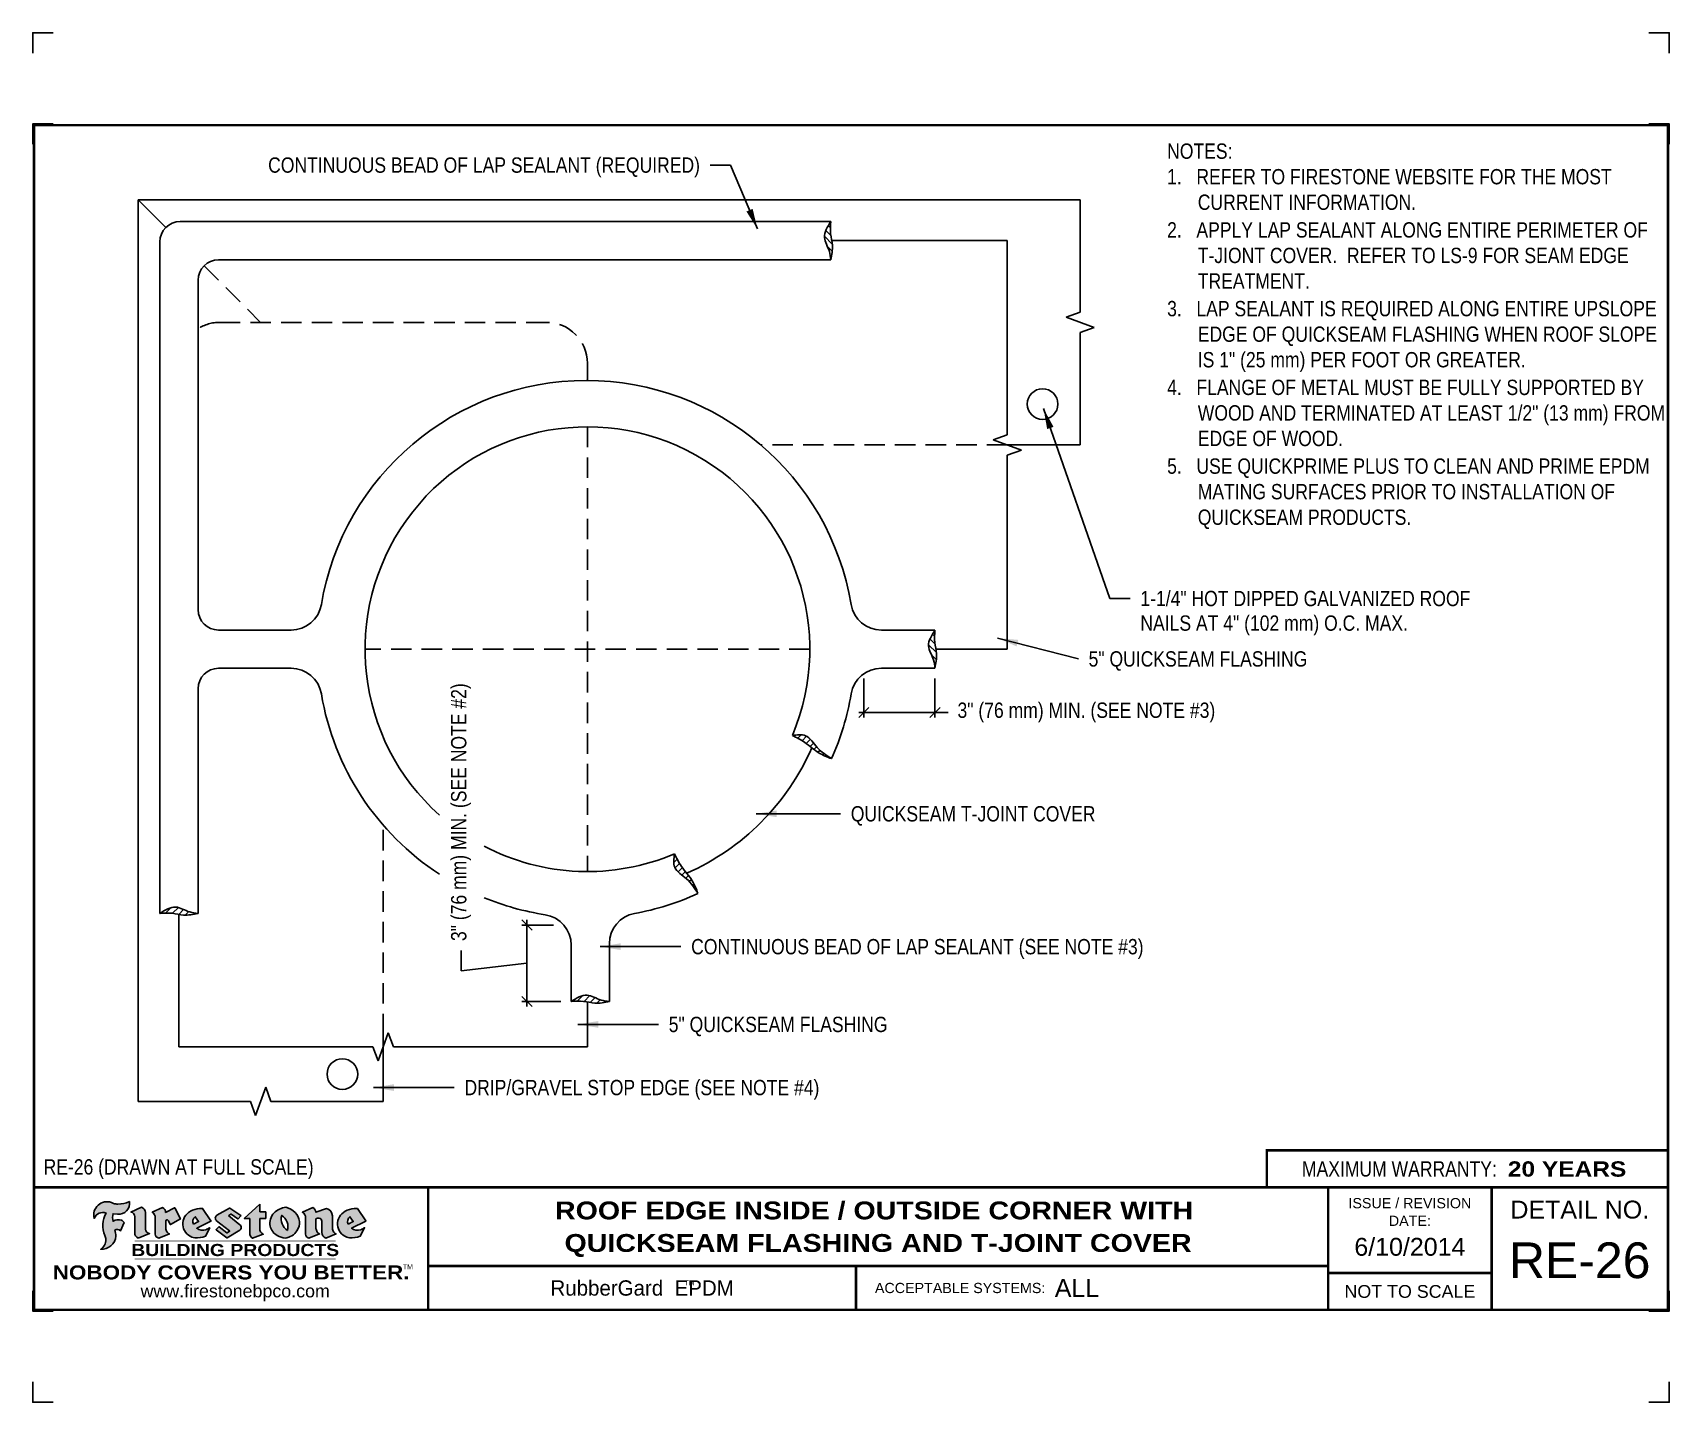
# Model space of a CAD drawing. Header units: inches. Extents: x 138.3 to 158.3, y -65.2 to -48.4.
import ezdxf
from ezdxf.enums import TextEntityAlignment as Align

# ---------------------------------------------------------------- set-up
doc = ezdxf.new("R2010")
doc.units = ezdxf.units.IN
doc.header["$MEASUREMENT"] = 0
doc.linetypes.add('HIDDEN', pattern=[0.375, 0.25, -0.125])
doc.layers.get('0').update_dxf_attribs({"linetype": 'CONTINUOUS'})
doc.layers.get('DEFPOINTS').update_dxf_attribs({"linetype": 'CONTINUOUS'})
for name, color, linetype in [('FSBP-ACCESSORY-FIRESTONE', 7, 'CONTINUOUS'), ('FSBP-ANNO-NOTE', 7, 'CONTINUOUS'), ('FSBP-MEMBRANE', 7, 'CONTINUOUS'), ('FSBP-SEALANTS', 1, 'CONTINUOUS'), ('FSBP-TTLB', 7, 'CONTINUOUS'), ('FSBP-TTLB-BORDER', 7, 'CONTINUOUS'), ('FSBP-TTLB-TEXT', 7, 'CONTINUOUS')]:
    doc.layers.add(name, color=color, linetype=linetype)
doc.styles.add('FSBP_ARIAL', font='arial.ttf')
doc.styles.add('FSBP_ARIAL_BOLD', font='')
doc.styles.add('FSBP_ARIAL_NAR', font='ARIALN.TTF')
doc.styles.add('FSBP_BANKGOTHIC', font='bgothm.ttf')
doc.styles.get('FSBP_ARIAL_BOLD').set_extended_font_data('Arial Black')
doc.dimstyles.new('FSBP-DIM', dxfattribs={"dimtxt": 0.1875, "dimasz": 0.125, "dimexe": 0.0625, "dimexo": 0.125, "dimgap": 0.125, "dimtad": 0, "dimdec": 0, "dimzin": 1, "dimdsep": 46, "dimlunit": 4, "dimtxsty": 'FSBP_ARIAL_NAR', "dimblk": 'OBLIQUE', "dimcen": 0.09375, "dimdle": 0.0625, "dimclrd": 256, "dimclre": 256, "dimclrt": 256, "dimadec": 0, "dimazin": 0, "dimtfac": 1, "dimtdec": 0, "dimtmove": 1, "dimatfit": 3, "dimfxl": 1, "dimtolj": 1, "dimtzin": 0, "dimlwd": -1, "dimlwe": -1, "dimarcsym": 0})
doc.dimstyles.new('FSBP-LEADER', dxfattribs={"dimtxt": 0.1875, "dimasz": 0.25, "dimexe": 0.0625, "dimexo": 0.125, "dimgap": 0.125, "dimtad": 0, "dimtih": 1, "dimtoh": 1, "dimdec": 4, "dimzin": 0, "dimdsep": 46, "dimlunit": 4, "dimtxsty": 'FSBP_ARIAL_NAR', "dimcen": 0.09375, "dimclrd": 256, "dimclre": 256, "dimclrt": 256, "dimadec": 0, "dimazin": 0, "dimtfac": 1, "dimtdec": 4, "dimtofl": 0, "dimtmove": 0, "dimatfit": 3, "dimfxl": 1, "dimtolj": 1, "dimtzin": 0, "dimlwd": -1, "dimlwe": -1, "dimarcsym": 0})

# ---------------------------------------------------------------- blocks, each defined once
blk = doc.blocks.new('_OBLIQUE')
at = {"color": 0, "linetype": 'ByBlock'}
blk.add_line((-0.5, -0.5), (0.5, 0.5), dxfattribs=at)
blk = doc.blocks.new('*D6')
at = {"layer": 'DEFPOINTS', "color": 0, "transparency": 16777216}
for p in [(148.482872891351, -56.18704324589859), (149.3532957084618, -56.18704324589859), (149.3532957084618, -56.72810258087742)]:
    blk.add_point(p, dxfattribs=at)
at = {"layer": 'FSBP-ANNO-NOTE', "transparency": 16777216}
for p, q in [((148.482872891351, -56.31204324589859), (148.482872891351, -56.79060258087742)), ((149.3532957084618, -56.31204324589859), (149.3532957084618, -56.79060258087742)), ((148.420372891351, -56.72810258087742), (149.4157957084618, -56.72810258087742)), ((149.5150134081862, -56.72810258087742), (149.3532957084618, -56.72810258087742))]:
    blk.add_line(p, q, dxfattribs=at)
at = {"layer": 'FSBP-ANNO-NOTE', "transparency": 16777216, "xscale": 0.125, "yscale": 0.125, "zscale": 0.125, "rotation": 180}
blk.add_blockref('_OBLIQUE', (148.482872891351, -56.72810258087742), dxfattribs=at)
at = {"layer": 'FSBP-ANNO-NOTE', "transparency": 16777216, "xscale": 0.125, "yscale": 0.125, "zscale": 0.125}
blk.add_blockref('_OBLIQUE', (149.3532957084618, -56.72810258087742), dxfattribs=at)
at = {"layer": 'FSBP-ANNO-NOTE', "transparency": 16777216, "insert": (151.2069685582545, -56.72810258087742), "char_height": 0.1875, "attachment_point": 5, "style": 'FSBP_ARIAL_NAR'}
blk.add_mtext('\\A1;3" (76 mm) MIN. (SEE NOTE #3)', dxfattribs=at)
blk = doc.blocks.new('*D7')
at = {"layer": 'DEFPOINTS', "color": 0, "transparency": 16777216}
for p in [(144.8108165386172, -59.32948706394598), (144.3600662530951, -60.26542908884952), (144.9011255880739, -60.26542908884952)]:
    blk.add_point(p, dxfattribs=at)
at = {"layer": 'FSBP-ANNO-NOTE', "transparency": 16777216}
for p, q in [((144.3600662530951, -59.26698706394598), (144.3600662530951, -60.32792908884952)), ((144.6858165386172, -59.32948706394598), (144.2975662530951, -59.32948706394598)), ((143.5524993023959, -59.88953564667985), (143.5524993023959, -59.63953564667985)), ((144.3600662530951, -59.79745807639775), (143.5524993023959, -59.88953564667985)), ((144.7761255880739, -60.26542908884952), (144.2975662530951, -60.26542908884952))]:
    blk.add_line(p, q, dxfattribs=at)
at = {"layer": 'FSBP-ANNO-NOTE', "transparency": 16777216, "xscale": 0.125, "yscale": 0.125, "zscale": 0.125}
for p, rotation in [((144.3600662530951, -59.32948706394598), 90), ((144.3600662530951, -60.26542908884952), 270)]:
    blk.add_blockref('_OBLIQUE', p, dxfattribs=dict(at, rotation=rotation))
at = {"layer": 'FSBP-ANNO-NOTE', "transparency": 16777216, "insert": (143.5524993023959, -57.94758049661162), "char_height": 0.1875, "attachment_point": 5, "rotation": 90, "style": 'FSBP_ARIAL_NAR'}
blk.add_mtext('\\A1;3" (76 mm) MIN. (SEE NOTE #2)', dxfattribs=at)
blk = doc.blocks.new('TTLB-EPDM_2')
at = {"layer": 'FSBP-TTLB-TEXT'}
h = blk.add_hatch(color=1, dxfattribs=at)
edge = h.paths.add_edge_path()
edge.add_arc((1.037309769669573, -0.1982514792917306), 0.1319107607348553, 264.0410451462098, 370.3106169565175)
edge.add_arc((1.027551646585694, 0.1214293576525799), 0.3273056962876235, 270.05058356628535, 295.23459397187514, ccw=False)
edge.add_arc((1.022801957313345, -0.06680179986895154), 0.1391656561713503, 249.3281275763668, 272.0749124149863, ccw=False)
edge.add_line((0.9736743133014443, -0.1970076156048179), (0.9474927838574558, -0.1852745150568325))
edge.add_arc((0.8939498971398288, -0.3394262635682071), 0.1631857907024099, 70.84590087378872, 194.3325259843273)
edge.add_arc((0.8444260109029493, -0.4259936440910768), 0.1179914261095279, 70.96950098067128, 156.9641407594482, ccw=False)
edge.add_arc((1.153141409296894, -0.4684497516079468), 0.3110405457095052, 150.3231137483159, 203.2084295854517)
edge.add_arc((0.7562495500622943, -0.6412608153899899), 0.1218587156617311, 0.8849157075190988, 24.34668939894999, ccw=False)
edge.add_arc((0.7493781665697374, -0.6475258110744375), 0.1289731377238325, -58.36655102076742, 3.6216782311386737, ccw=False)
edge.add_arc((0.8256699029544474, -0.5792158350996106), 0.1783301886510354, 267.2205474105585, 354.1381621173521)
edge.add_arc((0.7903121048625305, -0.6011409294291745), 0.212787892960859, 0.9996158580669322, 21.00503380861244)
edge.add_arc((1.01880712263941, -0.5666691048185161), 0.05136395668415847, 40.82117713173261, 125.52727787225791, ccw=False)
edge.add_line((1.057676976260041, -0.5330924682126437), (1.102776947655911, -0.4308018311949837))
edge.add_arc((1.040858222524664, -0.4699705673995949), 0.07326744446031509, 32.31675181867256, 66.31481236598174)
edge.add_arc((1.032262518825329, -0.5063316993097662), 0.1102246948011782, 69.8179132332389, 125.254734720681)
edge.add_arc((1.127708877207287, -0.368959353531244), 0.1659710644737306, 164.1569669952081, 196.5811013160487, ccw=False)
edge.add_line((0.9680425188342383, -0.3236487780942383), (1.023615334387159, -0.3294494641845773))
h = blk.add_hatch(color=1, dxfattribs=at)
edge = h.paths.add_edge_path()
edge.add_line((1.275239419159561, -0.6223407783464694), (1.415345367376062, -0.5660418822574371))
edge.add_arc((1.421019305783958, -0.5090099247487757), 0.05731350411836949, 181.9717871001989, 264.31851000495806, ccw=False)
edge.add_line((1.363739737527226, -0.5109819325197265), (1.363412352251203, -0.3102363679013962))
edge.add_arc((1.294263659668751, -0.3103491388303989), 0.06914878453844908, 0.0934405599591014, 72.42834396969012)
edge.add_line((1.315139561173908, -0.2444268274366692), (1.186839444240604, -0.3024209471341379))
edge.add_arc((1.175246268095289, -0.3585110609420917), 0.05727567197445628, -0.017399788185912257, 78.322067691347, ccw=False)
edge.add_line((1.232521937428658, -0.3585284546236807), (1.232574268422297, -0.555126496687123))
edge.add_arc((1.305699496415486, -0.5558575689677219), 0.07312888236350451, 179.4272023230205, 245.3845503102953)
h = blk.add_hatch(color=1, dxfattribs=at)
edge = h.paths.add_edge_path()
edge.add_line((1.792026821926584, -0.3839679064720229), (1.722158956877934, -0.2518542302253621))
edge.add_arc((1.720119655279638, -0.2529327078887852), 0.002306916790721817, 27.87197133405656, 117.3766794470751)
edge.add_line((1.719058846382097, -0.250884159729182), (1.610638460368705, -0.3070279753467702))
edge.add_arc((1.547088841662962, -0.3061026658494403), 0.06355635479880145, 359.165808011073, 425.8793658831422)
edge.add_line((1.573061729235633, -0.2480956029480268), (1.446879247402876, -0.3051325108639702))
edge.add_arc((1.407812067100189, -0.370357133046621), 0.07602957263902092, -3.441403975725109, 59.07992244284969, ccw=False)
edge.add_line((1.483704536400296, -0.3749210150788969), (1.483704536400296, -0.5723838140635706))
edge.add_arc((1.54053746518044, -0.568254406115083), 0.05698275005415228, 184.1557352478595, 255.3066498366543)
edge.add_line((1.526084036778343, -0.6233736605654059), (1.657291340682093, -0.570650514527486))
edge.add_arc((1.688298576827198, -0.5021390388423987), 0.0752015358480571, 207.5160880841914, 245.649226723163, ccw=False)
edge.add_arc((1.721050197024907, -0.4914488168456328), 0.1093332836229113, 179.4823365255141, 204.5537900001094, ccw=False)
edge.add_line((1.611721375809452, -0.4904610114968335), (1.611721375809452, -0.4126404716788983))
edge.add_arc((1.628589765097195, -0.414159299036043), 0.01693662875851176, 28.356188110622725, 174.8549701683585, ccw=False)
edge.add_arc((1.627340435522395, -0.4197189881350504), 0.02111886817708033, 22.216893572439517, 40.10213956426492, ccw=False)
edge.add_line((1.646891420738257, -0.4117336534413738), (1.666638796144639, -0.4549750258192233))
edge.add_arc((1.668737246926742, -0.4540167099035481), 0.002306916790685496, 204.545128184284, 299.6323508190091)
edge.add_line((1.669877862091766, -0.4560219186518992), (1.791128135493295, -0.3870515928837648))
edge.add_line((1.791128135493295, -0.3870515928837648), (1.792026821926584, -0.3839679064720229))
h = blk.add_hatch(color=1, dxfattribs=at)
h.paths.add_polyline_path([(2.063388732080512, -0.2583237030618903, 0.02524281661523788), (2.025024361750752, -0.2610532129309178, 0.1213611957758757), (1.901773912052249, -0.3008158885520373, 0.6151668103976068), (1.93274136141747, -0.6099060679591872, 0.05306812109568645), (1.967936229862175, -0.617865745600497, 0.1150932231766138), (2.099126721549737, -0.5994933789882708), (2.151195569562105, -0.4944891916583316, -0.08755405562188731), (2.104230609512001, -0.5187113292177372, -0.265591761123442), (1.992692314386659, -0.5010701623316862), (2.165347897647223, -0.4141184325909109, 0.4518949533370738), (2.166222728871162, -0.4107679608846269)])
h.paths.add_polyline_path([(2.014217313945437, -0.4188965037300676), (1.951113654018855, -0.4515330109460507, -0.3720533890450154), (1.973177450672722, -0.3607130665457561)], flags=16)
h = blk.add_hatch(color=1, dxfattribs=at)
edge = h.paths.add_edge_path()
edge.add_arc((2.260407392426802, -0.3775796671688782), 0.04152450223225729, 123.20805433950699, 232.2027298779723, ccw=False)
edge.add_line((2.237665217914071, -0.3428366421988329), (2.393535971665983, -0.2540943745380986))
edge.add_arc((2.394677353533142, -0.2560991469722482), 0.002306916790741334, 55.64644466176611, 119.65426054492559, ccw=False)
edge.add_line((2.395979141996861, -0.2541946229174954), (2.531809646140459, -0.3470380726374032))
edge.add_arc((2.530468902927946, -0.3489153772789875), 0.002306916790700397, -42.731101238422525, 54.4661353739603, ccw=False)
edge.add_line((2.532163440279987, -0.3504807552658491), (2.498457913851155, -0.3869673252714421))
edge.add_arc((2.496763376499139, -0.3854019472845934), 0.002306916790672934, 233.7527076894875, 317.26889876138785, ccw=False)
edge.add_line((2.495399362263356, -0.38726241234572), (2.413849913492982, -0.3274738082119626))
edge.add_arc((2.412485899257181, -0.3293342732731342), 0.002306916790720064, 53.75270768979358, 124.4135619297835)
edge.add_line((2.41118211687575, -0.3274311136421062), (2.382933981293377, -0.346782838468144))
edge.add_arc((2.38423776367478, -0.3486859980991606), 0.002306916790694898, 124.4135619293799, 231.8459020253626)
edge.add_line((2.382812599816248, -0.3505000469010184), (2.519899969301207, -0.4581994452042721))
edge.add_arc((2.494247019847682, -0.4908523236374461), 0.04152450223225742, -55.21225898295222, 51.84590202520428, ccw=False)
edge.add_line((2.517938320565804, -0.5249552055672808), (2.364434947484597, -0.6179520922513717))
edge.add_arc((2.36323960192349, -0.6159790200102006), 0.002306916790726996, 233.2955624372927, 301.20872157023314, ccw=False)
edge.add_line((2.361860787187538, -0.6178285429225383), (2.231266621301074, -0.5204709167214361))
edge.add_arc((2.232647938930649, -0.5186232623475259), 0.002306916790697672, 135.5134179846393, 233.21798691998708, ccw=False)
edge.add_line((2.231002150870836, -0.5170067083764565), (2.262839375599356, -0.4845937328397696))
edge.add_arc((2.264485163659225, -0.4862102868108537), 0.002306916790748497, 53.0352839999411, 135.513417985369, ccw=False)
edge.add_line((2.265872365996302, -0.4843670465239001), (2.361834678328762, -0.5565872257804898))
edge.add_arc((2.363221880665761, -0.5547439854936304), 0.002306916790627066, 233.0352840000685, 302.2362632414394)
edge.add_line((2.36445241715569, -0.5566953042850713), (2.39428499383348, -0.5378823484768844))
edge.add_arc((2.393054457343549, -0.5359310296853765), 0.002306916790685166, 302.2362632406177, 412.2027298768422)
edge.add_line((2.394468296066179, -0.5341081404551886), (2.234958295420142, -0.4103916733127022))
h = blk.add_hatch(color=1, dxfattribs=at)
edge = h.paths.add_edge_path()
edge.add_line((2.763460561272041, -0.2072496393923444), (2.763460561272041, -0.2969520779963801))
edge.add_arc((2.765767478062699, -0.2969520779963943), 0.00230691679065842, 179.9999999996471, 269.9999999996471)
edge.add_line((2.765767478062685, -0.2992589947870528), (2.835417693520355, -0.2992589947870528))
edge.add_arc((2.835417693520355, -0.3015659115777538), 0.002306916790701052, 0, 90, ccw=False)
edge.add_line((2.837724610311056, -0.3015659115777538), (2.837724610311056, -0.3790761307453892))
edge.add_arc((2.83541769352037, -0.3790761307453749), 0.002306916790686842, 269.99999999964706, 359.99999999964706, ccw=False)
edge.add_line((2.835417693520355, -0.3813830475360618), (2.765767478062685, -0.3813830475360618))
edge.add_arc((2.765767478062699, -0.3836899643267202), 0.00230691679065842, 90.00000000035294, 180.0000000003529)
edge.add_line((2.763460561272041, -0.3836899643267344), (2.763460561272041, -0.5033995910642801))
edge.add_arc((2.836735953378943, -0.5071368822038516), 0.07337063740681413, 177.0802527808789, 245.3249543133826)
edge.add_line((2.806105814540615, -0.5738080530967267), (2.674529557384915, -0.6226036013049594))
edge.add_arc((2.708610405062069, -0.564298408791804), 0.06753517344606039, 177.0345319916277, 239.6926428024901, ccw=False)
edge.add_line((2.641165668230087, -0.560804539009709), (2.641165668230087, -0.3836899643267344))
edge.add_arc((2.638858751439429, -0.3836899643267202), 0.00230691679065842, 359.9999999996471, 449.999999999647)
edge.add_line((2.638858751439443, -0.3813830475360618), (2.572857950769389, -0.3813830475360618))
edge.add_line((2.572857950769389, -0.3813830475360618), (2.763460561272041, -0.2072496393923444))
h = blk.add_hatch(color=1, dxfattribs=at)
edge = h.paths.add_edge_path(flags=16)
edge.add_arc((2.940363509127394, -0.4847985213681437), 0.1684614578629418, 344.5558804047865, 417.0140046669545)
edge.add_arc((3.194458079644619, -0.3883534532477785), 0.1684614578629414, 164.5558804047864, 237.0140046669546)
edge = h.paths.add_edge_path()
edge.add_arc((3.069375116502199, -0.4399344555144872), 0.1828726885096673, 136.0914512150047, 191.213418978326)
edge.add_arc((3.064939550433406, -0.4318234379590333), 0.1803148804748503, 194.0167254156723, 240.6663730831859)
edge.add_arc((3.098047041778981, -0.3845058757092554), 0.2378525180183701, 239.2975390661776, 264.2889872773176)
edge.add_arc((3.04884478212623, -0.4190232383793012), 0.203760689247156, 277.1986764832036, 326.503572961274)
edge.add_arc((3.077739326803546, -0.4341046616465112), 0.171374865791709, 325.3768876809902, 406.3828327799087)
edge.add_arc((3.011839488065919, -0.4896144380417797), 0.2571945645850002, 44.28462553519766, 73.82901434867304)
edge.add_arc((3.117152499586992, -0.4983433120546693), 0.2579560664039132, 97.50292863483666, 134.1039137579027)
h = blk.add_hatch(color=1, dxfattribs=at)
edge = h.paths.add_edge_path()
edge.add_line((3.322690228557462, -0.5721896537377091), (3.322690228557462, -0.3749210150788969))
edge.add_arc((3.246797759257384, -0.3703571330465745), 0.076029572638996, 356.5585960242387, 419.0799224428129)
edge.add_line((3.285864939560099, -0.3051325108639702), (3.412047421392799, -0.2480956029480268))
edge.add_arc((3.386074533820159, -0.3061026658494941), 0.06355635479883807, 0.3962622833877276, 65.87936588318718, ccw=False)
edge.add_line((3.449629368605429, -0.3056631084210863), (3.580526418688805, -0.2593848434574539))
edge.add_arc((3.555744121700958, -0.3530904070730321), 0.09692726601172152, 2.366977007666776, 75.18615851992018, ccw=False)
edge.add_line((3.652588689330287, -0.3490873311063041), (3.652588689330287, -0.4883770011386872))
edge.add_arc((3.761877549389556, -0.4914934052703811), 0.1093332836229047, 178.3666365323574, 204.5537900000422)
edge.add_arc((3.729125929191727, -0.5021836272670953), 0.07520153584796169, 207.5160880841711, 245.2240541443093)
edge.add_line((3.697611150971852, -0.5704631245385627), (3.572585913552643, -0.6207021253773775))
edge.add_arc((3.59534718600759, -0.5526356419907701), 0.07177131519198746, 180.3328587115751, 251.51018566665869, ccw=False)
edge.add_line((3.523577081955409, -0.5530525936986663), (3.523577081955409, -0.4153032515383615))
edge.add_arc((3.486319529276879, -0.4148773504126441), 0.0372599868942854, 359.3450650296066, 449.0500281941028)
edge.add_arc((3.482769874121713, -0.4419622099033496), 0.06447454900600783, 86.29402372314017, 119.8211331593848)
edge.add_line((3.450707067966732, -0.3860252459975726), (3.450707067966732, -0.4904610114968335))
edge.add_arc((3.560035889182251, -0.491448816845647), 0.1093332836229751, 179.4823365255069, 204.5537900001023)
edge.add_arc((3.527284268984408, -0.5021390388424952), 0.07520153584796385, 207.5160880841699, 245.6492267231416)
edge.add_line((3.496277032839316, -0.570650514527486), (3.365069728935509, -0.6233736605654059))
edge.add_arc((3.37950248606194, -0.5682868177318081), 0.05694615642555727, 183.9298782390169, 255.318496325343, ccw=False)
h = blk.add_hatch(color=1, dxfattribs=at)
h.paths.add_polyline_path([(3.957695472291277, -0.2583237030618903, 0.02524281661523822), (3.919331101961575, -0.2610532129309178, 0.1085638477195505), (3.807890832595604, -0.2939221658134414, 0.6425897848490651), (3.827048101628293, -0.6099060679591872, 0.05306812109569052), (3.862242970072884, -0.617865745600497, 0.1150932231766133), (3.993433461760503, -0.5994933789882708), (4.045502309772871, -0.4944891916583316, -0.08755405562189084), (3.998537349722767, -0.5187113292177372, -0.2655917611234366), (3.886999054597368, -0.5010701623316862), (4.059654637857989, -0.4141184325909109, 0.4518949533370731), (4.060529469081928, -0.4107679608846269)])
h.paths.add_polyline_path([(3.90852405415626, -0.4188965037300676), (3.845420394229677, -0.4515330109460507, -0.3720533890450147), (3.867484190883488, -0.3607130665457561)], flags=16)
at = {"layer": 'DEFPOINTS', "linetype": 'Continuous', "ltscale": 1.75}
for points in [[(-0.015625, 13.88083333333333), (-0.015625, 14.13083333333333), (0.234375, 14.13083333333333)], [(20.01562500000003, 13.88083333333333), (20.01562500000003, 14.13083333333333), (19.76562500000003, 14.13083333333333)], [(-0.015625, -2.380833333333342), (-0.015625, -2.630833333333342), (0.234375, -2.630833333333342)], [(20.01562500000003, -2.380833333333342), (20.01562500000003, -2.630833333333342), (19.76562500000003, -2.630833333333342)]]:
    blk.add_lwpolyline(points, dxfattribs=at)
at = {"layer": 'DEFPOINTS', "color": 1}
for points in [[(0.234375, 13.015625), (-0.015625, 13.015625), (-0.015625, 12.765625)], [(20.015625, 12.765625), (20.015625, 13.015625), (19.765625, 13.015625)], [(0.234375, -1.515625), (-0.015625, -1.515625), (-0.015625, -1.265625)], [(20.015625, -1.265625), (20.015625, -1.515625), (19.765625, -1.515625)]]:
    blk.add_lwpolyline(points, dxfattribs=at)
at = {"layer": 'FSBP-TTLB', "const_width": 0.03125}
blk.add_lwpolyline([(15.09028770518938, 0), (20, 0), (20, 0.4512598240669945), (15.09028770518938, 0.4512598240669945)], close=True, dxfattribs=at)
for points in [[(0, 0), (0, -1.5), (20, -1.5), (20, 0), (0, 0)], [(4.825208527206769, 0), (4.825208527206769, -0.9643749050531198)], [(15.84028770518938, 0), (15.84028770518938, -0.9643749050531198)], [(17.84110496735593, 0), (17.84110496735593, -1.5)], [(20, 0), (20, -1.5)], [(4.825208527206769, -0.9643749050531198), (15.84028770518938, -0.9643749050531198)], [(4.825208527206769, -0.9643749050531198), (4.825208527206769, -1.5)], [(15.84028770518938, -0.9643749050531198), (15.84028770518938, -1.5)], [(15.84028770518938, -1.048740175933006), (17.84110496735593, -1.048740175933006)]]:
    blk.add_lwpolyline(points, dxfattribs=at)
at = {"layer": 'FSBP-TTLB-BORDER', "const_width": 0.03125}
blk.add_lwpolyline([(20, 0), (20, 13), (0, 13), (0, 0)], dxfattribs=at)
at = {"layer": 'FSBP-TTLB-TEXT', "color": 1}
blk.add_line((0.7358432058323388, -0.379822754145593), (0.7358432058323388, -0.379822754145593), dxfattribs=at)
for points in [[(1.023615323725323, -0.3294494630716969, 0.5000510906601082), (1.167090420776901, -0.1746414942047778, -0.1103304102359608), (1.027840608309816, -0.2058762110801382, -0.09957876667165425), (0.9736743133014443, -0.1970076156048179), (0.9474927838574558, -0.1852745150568325, 0.5978159689075124), (0.7358432058323388, -0.379822754145593, -0.3938834584182213), (0.8828996422548698, -0.3144510229727047, 0.2349406564350952), (0.86727108227484, -0.5910237178633082, -0.1027304183841549), (0.8780937320133262, -0.6393788197974146, -0.2772692352614086), (0.8170223912655956, -0.7573362346216896, 0.3985429150902959), (1.003067614090241, -0.5974286950643517, 0.0875124847930418), (0.9889600163401155, -0.5248671157293501, -0.3874031597924062), (1.057676976260041, -0.5330924682126437), (1.102776947655911, -0.4308018311949837, 0.1494423498871741), (1.07029056398062, -0.4028746979725923, 0.2467195073738216), (0.9686394281704906, -0.4163228904100862, -0.1424285161541127), (0.9680425188342383, -0.3236487780942383), (1.023615334387159, -0.3294494641845773)], [(2.166222728871162, -0.4107679608846269), (2.063388732080512, -0.2583237030618903, 0.02524281661523788), (2.025024361750752, -0.2610532129309178, 0.1085638477195265), (1.913584092384895, -0.2939221658134414, 0.6425897848491228), (1.93274136141747, -0.6099060679591872, 0.05306812109568648), (1.967936229862175, -0.617865745600497, 0.1150932231766137), (2.099126721549737, -0.5994933789882708), (2.151195569562105, -0.4944891916583316, -0.0875540556218873), (2.104230609512001, -0.5187113292177372, -0.2655917611234418), (1.992692314386659, -0.5010701623316862), (2.165347897647223, -0.4141184325909109)], [(2.763460561272041, -0.2072496393923444), (2.763460561272041, -0.2969520779963801, 0.4142135623730958), (2.765767478062685, -0.2992589947870528), (2.835417693520355, -0.2992589947870528, -0.414213562373095), (2.837724610311056, -0.3015659115777538), (2.837724610311056, -0.3790761307453892, -0.4142135623730938), (2.835417693520355, -0.3813830475360618), (2.765767478062685, -0.3813830475360618, 0.4142135623730958), (2.763460561272041, -0.3836899643267344), (2.763460561272041, -0.5033995910642801, 0.3068985753588853), (2.806105814540615, -0.5738080530967267), (2.674529557384915, -0.6226036013049594, -0.2804194150632976), (2.641165668230087, -0.560804539009709), (2.641165668230087, -0.3836899643267344, 0.414213562373095), (2.638858751439443, -0.3813830475360618), (2.572857950769389, -0.3813830475360618), (2.763460561272041, -0.2072496393923444)], [(4.060529469081928, -0.4107679608846269), (3.957695472291277, -0.2583237030618903, 0.02524281661523788), (3.919331101961575, -0.2610532129309178, 0.1085638477195265), (3.807890832595604, -0.2939221658134414, 0.6425897848491228), (3.827048101628293, -0.6099060679591872, 0.05306812109568648), (3.862242970072884, -0.617865745600497, 0.1150932231766137), (3.993433461760503, -0.5994933789882708), (4.045502309772871, -0.4944891916583316, -0.0875540556218873), (3.998537349722767, -0.5187113292177372, -0.2655917611234418), (3.886999054597368, -0.5010701623316862), (4.059654637857989, -0.4141184325909109)], [(4.059654637857989, -0.4141184325909109, 0.4518949533370731), (4.060529469081928, -0.4107679608846269, 0.4518949533370731)]]:
    blk.add_lwpolyline(points, format="xyb", dxfattribs=at)
for points in [[(1.275239419159561, -0.6223407783464694), (1.415345367376062, -0.5660418822574371, -0.3756100036733062), (1.363739737527226, -0.5109819325197265), (1.363412352251203, -0.3102363679013962, 0.3265360292958048), (1.315139561173908, -0.2444268274366692), (1.186839444240604, -0.3024209471341379, -0.3557863980845349), (1.232521937428658, -0.3585284546236807), (1.232574268422297, -0.555126496687123, 0.2960110723418457)], [(1.792026821926584, -0.3839679064720229), (1.722158956877934, -0.2518542302253621, 0.4116839150163434), (1.719058846382097, -0.250884159729182), (1.610638460368705, -0.3070279753467702, 0.2996033003794034), (1.573061729235633, -0.2480956029480268), (1.446879247402876, -0.3051325108639702, -0.2797757560995365), (1.483704536400296, -0.3749210150788969), (1.483704536400296, -0.5723838140635706, 0.320828638474519), (1.526084036778343, -0.6233736605654059), (1.657291340682093, -0.570650514527486, -0.1679398621276611), (1.621603752698661, -0.5368819723450571, -0.1098333365370753), (1.611721375809452, -0.4904610114968335), (1.611721375809452, -0.4126404716788983, -0.743334502655012), (1.64349420176768, -0.4061152228778298, -0.07819791644735608), (1.646891420738257, -0.4117336534413738), (1.666638796144639, -0.4549750258192233, 0.4404648714563479), (1.669877862091766, -0.4560219186518992), (1.791128135493295, -0.3870515928837648)], [(1.951113654018855, -0.4515330109460507), (2.014217313945437, -0.4188965037300676), (1.973177450672722, -0.3607130665457561, 0.3720533890450154)], [(2.234958295420142, -0.4103916733127022, -0.5150044486718882), (2.237665217914071, -0.3428366421988329), (2.393535971665983, -0.2540943745380986, -0.2867822934100265), (2.395979141996861, -0.2541946229174954), (2.531809646140459, -0.3470380726374032, -0.4515027974650387), (2.532163440279987, -0.3504807552658491), (2.498457913851155, -0.3869673252714421, -0.3814439164929681), (2.495399362263356, -0.38726241234572), (2.413849913492982, -0.3274738082119626, 0.3184718635035665), (2.41118211687575, -0.3274311136421062), (2.382933981293377, -0.346782838468144, 0.5064094529656681), (2.382812599816248, -0.3505000469010184), (2.519899969301207, -0.4581994452042721, -0.5043597839115849), (2.517938320565804, -0.5249552055672808), (2.364434947484597, -0.6179520922513717, -0.3053163970316367), (2.361860787187538, -0.6178285429225383), (2.231266621301074, -0.5204709167214361, -0.4541703869768119), (2.231002150870836, -0.5170067083764565), (2.262839375599356, -0.4845937328397696, -0.3762644290664977), (2.265872365996302, -0.4843670465239001), (2.361834678328762, -0.5565872257804898, 0.3114700032088108), (2.36445241715569, -0.5566953042850713), (2.39428499383348, -0.5378823484768844, 0.520381097387146), (2.394468296066179, -0.5341081404551886)], [(2.937624918725987, -0.3131105398334029, 0.2452625673097023), (2.889993533867141, -0.4754966266250307, 0.2064059665179019), (2.976604338974084, -0.5890186876871866, 0.1094800500670344), (3.074378098474654, -0.6211778035979165, 0.2185147641853038), (3.218764944843201, -0.5314757029352819, 0.3689489483072479), (3.195959963110113, -0.3100352223135445, 0.1296305888694145), (3.0834694040758, -0.242595816912754, 0.1610736375384317)], [(3.10274193015772, -0.5296595419651595, 0.3271311138286319), (3.032079658614293, -0.3434924326507627, 0.3271311138286322)], [(3.322690228557462, -0.5721896537377091), (3.322690228557462, -0.3749210150788969, 0.2797757560995341), (3.285864939560099, -0.3051325108639702), (3.412047421392799, -0.2480956029480268, -0.2937618496109166), (3.449629368605429, -0.3056631084210863), (3.580526418688805, -0.2593848434574539, -0.3288760160581939), (3.652588689330287, -0.3490873311063041), (3.652588689330287, -0.4883770011386872, 0.114762897203527), (3.662431105063263, -0.536926560769686, 0.166032965990522), (3.697611150971852, -0.5704631245385627), (3.572585913552643, -0.6207021253773775, -0.3209557512194564), (3.523577081955409, -0.5530525936986663), (3.523577081955409, -0.4153032515383615, 0.4127061514896111), (3.48693727661589, -0.3776224848030694, 0.1473421876160361), (3.450707067966732, -0.3860252459975726), (3.450707067966732, -0.4904610114968335, 0.1098333365370753), (3.460589444855941, -0.5368819723450855, 0.1679398621276611), (3.496277032839316, -0.570650514527486), (3.365069728935509, -0.6233736605654059, -0.3219729545308964), (3.322690228557462, -0.5721896537377091, 29.1476284739)], [(3.845420394229677, -0.4515330109460507), (3.90852405415626, -0.4188965037300676), (3.867484190883488, -0.3607130665457561, 0.3720533890450154)]]:
    blk.add_lwpolyline(points, format="xyb", close=True, dxfattribs=at)
at = {"layer": 'FSBP-TTLB-TEXT'}
for points, const_width in [([(1.233926579809207, -0.6584455781731435), (3.691229482685259, -0.6584455781731577)], 0.0078125), ([(1.233926579809207, -0.8761560960495984), (3.691229482685259, -0.8761560960495842)], 0.0078125), ([(10.06152282927678, -0.9643749050531198), (10.06152282927678, -1.5)], 0.03125)]:
    blk.add_lwpolyline(points, dxfattribs=dict(at, const_width=const_width))
at = {"layer": 'FSBP-TTLB-TEXT', "color": 1}
for centre, start, end in [((1.789987520328282, -0.3850463841354355), 299.6323508193319, 27.87197133380463), ((2.164310260790558, -0.412058050385383), 296.7304547840455, 34.00233684987403)]:
    blk.add_arc(centre, 0.00230691679068068, start, end, dxfattribs=at)
at = {"layer": 'FSBP-TTLB-TEXT', "style": 'FSBP_ARIAL_NAR'}
blk.add_text('MAXIMUM WARRANTY:', height=0.1875, dxfattribs=at).set_placement((17.90516569312837, 0.2256299120335257), align=Align.MIDDLE_RIGHT)
at = {"layer": 'FSBP-TTLB-TEXT'}
for s, height, style, p in [('ISSUE / REVISION', 0.125, 'FSBP_ARIAL', (16.84069633627263, -0.1938496373466023)), ('DETAIL NO.', 0.21875, 'FSBP_ARIAL', (18.92055248367797, -0.2724398367368792)), ('DATE:', 0.125, 'FSBP_ARIAL', (16.84069633627263, -0.409973105348854)), ('www.firestonebpco.com', 0.15625, 'FSBP_ARIAL', (2.462578031247233, -1.268657306740124)), ('RubberGard  EPDM', 0.1875, 'FSBP_BANKGOTHIC', (7.443365678241776, -1.23218745252656)), ('TM', 0.0625, 'FSBP_BANKGOTHIC', (8.023397742165457, -1.169706269210366)), ('NOT TO SCALE', 0.15625, 'FSBP_ARIAL', (16.84069633627263, -1.274370087966503))]:
    blk.add_text(s, height=height, dxfattribs=dict(at, style=style)).set_placement(p, align=Align.MIDDLE_CENTER)
at = {"layer": 'FSBP-TTLB-TEXT', "lineweight": 18, "style": 'FSBP_ARIAL_BOLD'}
blk.add_text('BUILDING PRODUCTS', height=0.1484375, dxfattribs=at).set_placement((2.462578031247233, -0.7673008371113639), align=Align.MIDDLE_CENTER)
at = {"layer": 'FSBP-TTLB-TEXT', "color": 1}
for s, height, style, p in [('NOBODY COVERS YOU BETTER.', 0.171875, 'FSBP_ARIAL_BOLD', (2.412604263603384, -1.041650450587369)), ('TM', 0.0625, 'FSBP_BANKGOTHIC', (4.576671173373001, -0.9725745042934193))]:
    blk.add_text(s, height=height, dxfattribs=dict(at, style=style)).set_placement(p, align=Align.MIDDLE_CENTER)
at = {"layer": 'FSBP-TTLB-TEXT', "style": 'FSBP_ARIAL'}
blk.add_text('ACCEPTABLE SYSTEMS:', height=0.125, dxfattribs=at).set_placement((10.29281281591562, -1.23218745252656), align=Align.MIDDLE_LEFT)
at = {"layer": 'FSBP-TTLB-TEXT'}
for tag, height, style, p in [('MAXIMUM_WARRANTY', 0.1875, 'FSBP_ARIAL_BOLD', (18.03987100774941, 0.2240244307510579)), ('ACCPT_SYSTEMS', 0.21875, 'FSBP_ARIAL', (12.49438170418193, -1.23218745252656))]:
    blk.add_attdef(tag, text='', height=height, dxfattribs=dict(at, style=style)).set_placement(p, align=Align.MIDDLE_LEFT)
for tag, height, style, p in [('DETAIL_DESCP_LINE_1', 0.21875, 'FSBP_ARIAL_BOLD', (10.33118450231211, -0.2831249841755152)), ('DETAIL_DESCP_LINE_2', 0.21875, 'FSBP_ARIAL_BOLD', (10.33118450231211, -0.6812499208775904)), ('ISSUE_REV_DATE', 0.21875, 'FSBP_ARIAL', (16.84069633627263, -0.7282559425942452)), ('DETAIL_NUMBER', 0.4375, 'FSBP_ARIAL', (18.91941590748775, -0.8931630692489421))]:
    blk.add_attdef(tag, text='', height=height, dxfattribs=dict(at, style=style)).set_placement(p, align=Align.MIDDLE_CENTER)

msp = doc.modelspace()

# ---------------------------------------------------------------- hatches: boundary and pattern name
at = {"layer": 'FSBP-SEALANTS'}
h = msp.add_hatch(dxfattribs=at)
h.set_pattern_fill('ANSI31', color=256, scale=0.5, angle=90, style=0)
h.set_pattern_definition([(135, (-269.9137632629545, 43.95645215688529), (-0.04419417382415922, -0.04419417382415922), [])])
edge = h.paths.add_edge_path()
edge.add_spline(control_points=[(148.0786541495052, -51.18704324589859), (148.0905523429445, -51.12752154592161), (148.1117093189356, -51.02168201794692), (148.0677684617892, -50.86750152993986), (148.0749224203405, -50.77000224858651), (148.0786541495052, -50.71914356536192)], knot_values=[0, 0, 0, 0, 0.1791761718137588, 0.3186051718350277, 0.4706438597786119, 0.4706438597786119, 0.4706438597786119, 0.4706438597786119], degree=3, periodic=0)
edge.add_spline(control_points=[(148.0786541495052, -50.71914356536192), (148.0374861815801, -50.78377972982813), (147.960592858809, -50.90450683168601), (148.0645416142635, -51.05811017500608), (148.074883841103, -51.15259745482066), (148.0786541495052, -51.18704324589859)], knot_values=[0, 0, 0, 0, 0.2091313778988615, 0.3906145324339905, 0.4947313849108522, 0.4947313849108522, 0.4947313849108522, 0.4947313849108522], degree=3, periodic=0)
h = msp.add_hatch(dxfattribs=at)
h.set_pattern_fill('ANSI31', color=256, scale=0.5, angle=90, style=0)
h.set_pattern_definition([(135, (-268.6391217039979, 38.95645215688526), (-0.04419417382415922, -0.04419417382415922), [])])
edge = h.paths.add_edge_path()
edge.add_spline(control_points=[(149.3532957084618, -56.18704324589859), (149.3651939019011, -56.12752154592161), (149.3863508778921, -56.02168201794692), (149.3424100207457, -55.86750152993986), (149.3495639792972, -55.77000224858651), (149.3532957084618, -55.71914356536192)], knot_values=[0, 0, 0, 0, 0.1791761718137588, 0.3186051718350277, 0.4706438597786119, 0.4706438597786119, 0.4706438597786119, 0.4706438597786119], degree=3, periodic=0)
edge.add_spline(control_points=[(149.3532957084618, -55.71914356536192), (149.3121277405367, -55.78377972982807), (149.2352344177656, -55.90450683168595), (149.3391831732201, -56.05811017500608), (149.3495254000596, -56.15259745482066), (149.3532957084618, -56.18704324589859)], knot_values=[0, 0, 0, 0, 0.2091313778988615, 0.3906145324339905, 0.4947313849108522, 0.4947313849108522, 0.4947313849108522, 0.4947313849108522], degree=3, periodic=0)
h = msp.add_hatch(dxfattribs=at)
h.set_pattern_fill('ANSI31', color=256, scale=0.4740283864418671, style=0)
h.set_pattern_definition([(45, (-247.0081617861319, 33.9627105282832), (-0.04189858581599518, 0.04189858581599519), [])])
edge = h.paths.add_edge_path()
edge.add_spline(control_points=[(147.6078677278722, -57.00938056827622), (147.6603003609021, -57.03528366205548), (147.7778059318694, -57.0933344912518), (147.9142673804072, -57.22690846565262), (148.0356501123321, -57.27262941339578), (148.0887568115237, -57.29263298869884)], knot_values=[0, 0, 0, 0, 0.1843823721062527, 0.4132151040019885, 0.5912065685246201, 0.5912065685246201, 0.5912065685246201, 0.5912065685246201], degree=3, periodic=0)
edge.add_spline(control_points=[(148.0887568115237, -57.29263298869884), (148.0256605337174, -57.25351847299326), (147.9060859405759, -57.17939203536442), (147.7970505354262, -56.98234651700439), (147.6664174175027, -57.00101387083747), (147.6078677278722, -57.00938056827622)], knot_values=[0, 0, 0, 0, 0.2364573702086009, 0.4481134992587638, 0.6200309698588623, 0.6200309698588623, 0.6200309698588623, 0.6200309698588623], degree=3, periodic=0)
h = msp.add_hatch(dxfattribs=at)
h.set_pattern_fill('ANSI31', color=256, scale=0.4800188839246557, style=0)
h.set_pattern_definition([(44.99999999999999, (-252.0784196697804, 35.11412282109271), (-0.04242807599009028, 0.04242807599009028), [])])
edge = h.paths.add_edge_path()
edge.add_spline(control_points=[(146.4522646113747, -58.94404887304849), (146.4320082424183, -58.89027104200708), (146.3857094996946, -58.76735434509016), (146.2504474944073, -58.62916837543206), (146.1916630522964, -58.51017783679801), (146.1654326101504, -58.45708259037784)], knot_values=[0, 0, 0, 0, 0.1779914645226316, 0.4068241964183759, 0.5912065685246217, 0.5912065685246217, 0.5912065685246217, 0.5912065685246217], degree=3, periodic=0)
edge.add_spline(control_points=[(146.1654326101504, -58.45708259037784), (146.1569601792125, -58.51637219723361), (146.1380569181231, -58.6486561811948), (146.3375925841523, -58.75906951293852), (146.412655788968, -58.88015522085653), (146.4522646113747, -58.94404887304849)], knot_values=[0, 0, 0, 0, 0.171917470600098, 0.3835735996502914, 0.6200309698588836, 0.6200309698588836, 0.6200309698588836, 0.6200309698588836], degree=3, periodic=0)
h = msp.add_hatch(dxfattribs=at)
h.set_pattern_fill('ANSI31', color=256, scale=0.5, style=0)
h.set_pattern_definition([(45, (-273.6741851295924, 40.03483799983617), (-0.04419417382415922, 0.04419417382415922), [])])
edge = h.paths.add_edge_path()
edge.add_spline(control_points=[(140.3339618430161, -59.18704324589859), (140.2995160519382, -59.18327293749635), (140.2050287721235, -59.17293071065691), (140.0514254288035, -59.0689819552023), (139.9306983269456, -59.14587527797343), (139.8660621624794, -59.18704324589859)], knot_values=[0, 0, 0, 0, 0.1041168524768477, 0.2856000070119901, 0.4947313849108517, 0.4947313849108517, 0.4947313849108517, 0.4947313849108517], degree=3, periodic=0)
edge.add_spline(control_points=[(139.8660621624794, -59.18704324589859), (139.9169208457041, -59.18331151673388), (140.0144201270573, -59.1761575581825), (140.1686006150643, -59.22009841532898), (140.274440143039, -59.19894143933786), (140.3339618430161, -59.18704324589859)], knot_values=[0, 0, 0, 0, 0.1520386879435985, 0.2914676879648533, 0.4706438597786121, 0.4706438597786121, 0.4706438597786121, 0.4706438597786121], degree=3, periodic=0)
h = msp.add_hatch(dxfattribs=at)
h.set_pattern_fill('ANSI31', color=256, scale=0.5, style=0)
h.set_pattern_definition([(45, (-268.6391217039979, 38.95645215688526), (-0.04419417382415922, 0.04419417382415922), [])])
edge = h.paths.add_edge_path()
edge.add_spline(control_points=[(145.3690252686106, -60.26542908884952), (145.3345794775327, -60.26165878044722), (145.2400921977181, -60.25131655360778), (145.0864888543979, -60.14736779815323), (144.9657617525401, -60.22426112092435), (144.9011255880739, -60.26542908884952)], knot_values=[0, 0, 0, 0, 0.1041168524768477, 0.2856000070119901, 0.4947313849108517, 0.4947313849108517, 0.4947313849108517, 0.4947313849108517], degree=3, periodic=0)
edge.add_spline(control_points=[(144.9011255880739, -60.26542908884952), (144.9519842712985, -60.2616973596848), (145.0494835526517, -60.25454340113342), (145.2036640406589, -60.2984842582799), (145.3095035686336, -60.27732728228878), (145.3690252686106, -60.26542908884952)], knot_values=[0, 0, 0, 0, 0.1520386879435985, 0.2914676879648533, 0.4706438597786121, 0.4706438597786121, 0.4706438597786121, 0.4706438597786121], degree=3, periodic=0)

# ---------------------------------------------------------------- linework, layer by layer
at = {"layer": 'FSBP-ACCESSORY-FIRESTONE'}
for p, q in [((139.6000120027475, -61.48682005470701), (139.6000120027476, -50.45309340563026)), ((151.1293326660461, -50.45309340563026), (139.6000120027476, -50.45309340563026)), ((139.6000120027476, -50.45309340563026), (139.9392854671827, -50.79236687006548)), ((151.129332666046, -51.82809340563032), (151.1293326660461, -50.45309340563026)), ((150.9576153273302, -51.89059340563028), (151.1293326660461, -51.82809340563028)), ((150.9576153273302, -51.89059340563028), (151.301050004762, -52.01559340563028)), ((151.301050004762, -52.01559340563028), (151.1293326660461, -52.07809340563028)), ((151.1293326660461, -53.45309340563026), (151.129332666046, -52.07809340563033)), ((150.2393067682558, -53.45309340563026), (151.1293326660461, -53.45309340563026)), ((142.6000120027475, -60.66580212937546), (142.6000120027476, -61.48682005470701)), ((139.6000120027475, -61.48682005470701), (140.9750120027476, -61.48682005470701)), ((141.0375120027475, -61.65853739342288), (140.9750120027475, -61.48682005470698)), ((141.1625120027475, -61.31510271599109), (141.0375120027475, -61.65853739342288)), ((141.1625120027475, -61.31510271599109), (141.2250120027475, -61.48682005470698)), ((141.2250120027475, -61.48682005470695), (142.6000120027476, -61.48682005470701))]:
    msp.add_line(p, q, dxfattribs=at)
at = {"layer": 'FSBP-ACCESSORY-FIRESTONE', "linetype": 'HIDDEN'}
for p, q in [((140.4071851477193, -51.26026655060198), (141.1000120027475, -51.95309340563026)), ((150.2393067682557, -53.45309340563026), (147.2218256365604, -53.45309340563026)), ((142.6000120027475, -60.66580212937546), (142.6000120027475, -58.1062477887611))]:
    msp.add_line(p, q, dxfattribs=at)
at = {"layer": 'FSBP-ACCESSORY-FIRESTONE'}
for centre in [(150.6707160540008, -52.95309340563026), (142.1000120027476, -61.15337400556652)]:
    msp.add_circle(centre, 0.1875, dxfattribs=at)
at = {"layer": 'FSBP-MEMBRANE'}
for p, q in [((150.2393067682558, -50.95309340563026), (148.0906330220955, -50.95309340563026)), ((150.2393067682558, -50.95309340563026), (150.2393067682558, -53.32809340563024)), ((150.0675894295399, -53.39059340563026), (150.2393067682557, -53.32809340563026)), ((150.0675894295399, -53.39059340563026), (150.4110241069716, -53.51559340563026)), ((150.4110241069716, -53.51559340563026), (150.2393067682557, -53.57809340563026)), ((150.2393067682559, -53.57809340563022), (150.2393067682558, -55.95309340563026)), ((150.2393067682558, -55.95309340563026), (149.3652745810519, -55.95309340563026)), ((140.1000120027475, -59.19902211848878), (140.1000120027475, -60.81992795642597)), ((145.1000120027475, -60.27086336095968), (145.1000120027475, -60.81992795642597)), ((142.6625120027474, -60.64821061771011), (142.5375120027474, -60.99164529514189)), ((142.6625120027474, -60.64821061771011), (142.7250120027474, -60.819927956426)), ((142.4750120027475, -60.81992795642602), (140.1000120027475, -60.81992795642597)), ((142.5375120027474, -60.99164529514189), (142.4750120027474, -60.819927956426)), ((145.1000120027475, -60.81992795642597), (142.7250120027474, -60.81992795642597))]:
    msp.add_line(p, q, dxfattribs=at)
at = {"layer": 'FSBP-MEMBRANE', "linetype": 'HIDDEN'}
for p, q in [((145.1000120027475, -53.2318652071854), (145.1000120027475, -58.67432160407517)), ((147.8208007476757, -55.95309340563031), (142.3787838043026, -55.95309340563026))]:
    msp.add_line(p, q, dxfattribs=at)
msp.add_lwpolyline([(145.1000120027475, -52.6646892534659), (145.1000120027475, -52.45309340563026, 0.414213562373095), (144.6000120027475, -51.95309340563026), (140.6000120027475, -51.95309340563031, 0.141197085505029), (140.333961843016, -52.02975274787719)], format="xyb", dxfattribs=at)
at = {"layer": 'FSBP-MEMBRANE'}
msp.add_arc((145.1000120027475, -55.95309340563031), 3, 293.9027075201802, 336.2780352501014, dxfattribs=at)
at = {"layer": 'FSBP-SEALANTS'}
for p, q in [((148.0786541495052, -50.71914356536197), (140.1160621624794, -50.71914356536209)), ((139.8660621624794, -59.18704324589865), (139.8660621624794, -50.96914356536209)), ((148.0786541495052, -51.18704324589859), (140.5839618430161, -51.18704324589848)), ((140.3339618430161, -55.46914356536192), (140.3339618430161, -51.43704324589848)), ((140.5839618430161, -55.71914356536192), (141.4730469776381, -55.71914356536197)), ((149.3532957084618, -55.71914356536192), (148.6979882560076, -55.71914356536196)), ((140.583961843016, -56.18704324589859), (141.4730469776381, -56.18704324589859)), ((149.3532957084618, -56.18704324589859), (148.6979882560075, -56.1870432458986)), ((140.3339618430161, -59.18704324589859), (140.333961843016, -56.43704324589859)), ((144.9011255880739, -60.26542908884952), (144.9011255880739, -59.57356914579294)), ((145.3690252686106, -60.26542908884952), (145.3690252686106, -59.55685972706002))]:
    msp.add_line(p, q, dxfattribs=at)
for centre, radius, start, end in [((140.1160621624794, -50.96914356536209), 0.25, 90, 180), ((140.5839618430161, -51.43704324589848), 0.25, 90, 180), ((145.0855176168228, -55.95309340563028), 3.288436095653263, 9.568328075529102, 170.4316719244709), ((145.1000120027475, -55.95309340563028), 2.721228198444881, 337.1595945801792, 228.2398007752915), ((140.5839618430161, -55.46914356536192), 0.25, 180, 270), ((141.4730469776381, -55.34414356536197), 0.375, 269.9999999999968, 350.431671924472), ((148.6979882560075, -55.34414356536195), 0.375, 189.5683280755291, 270.0000000000032), ((140.583961843016, -56.43704324589859), 0.25, 90, 180), ((141.4730469776381, -56.56204324589859), 0.375, 9.568328075528028, 90), ((148.6979882560075, -56.56204324589859), 0.375, 90, 170.431671924472), ((145.0855176168228, -55.95309340563028), 3.288436095653263, 189.568328075528, 236.8571121752287), ((145.0855176168228, -55.95309340563028), 3.288436095653263, 335.9616184308669, 350.431671924472), ((145.1000120027475, -55.95309340563028), 2.721228198444881, 242.297464261933, 293.0492336126685), ((145.0855176168228, -55.95309340563028), 3.288436095653263, 247.6484628726374, 261.2168039747117), ((145.0855176168228, -55.95309340563028), 3.288436095653263, 280.3552780660979, 294.5585045321358), ((144.5261255880739, -59.57356914579294), 0.375, 0, 81.21680397471502), ((145.7440252686106, -59.55685972706002), 0.375, 100.3552780661013, 180)]:
    msp.add_arc(centre, radius, start, end, dxfattribs=at)
for points in [[(148.0786541495052, -51.18704324589859), (148.0607426534488, -51.08447864538405), (148.0007167444031, -50.91320977599074), (148.0786541495052, -50.71914356536192)], [(148.0786541495052, -51.18704324589859), (148.0982497536701, -51.00894183421624), (148.076810018301, -50.87117106883321), (148.0786541495052, -50.71914356536192)], [(149.3532957084618, -56.18704324589859), (149.3353842124054, -56.08447864538405), (149.2753583033597, -55.91320977599074), (149.3532957084618, -55.71914356536192)], [(149.3532957084618, -56.18704324589859), (149.3728913126267, -56.00894183421624), (149.3514515772576, -55.87117106883321), (149.3532957084618, -55.71914356536192)], [(148.0887568115237, -57.29263298869884), (147.9108203975833, -57.1562765869556), (147.7708250518169, -57.01251792770192), (147.6078677278722, -57.00938056827622)], [(148.0887568115237, -57.29263298869884), (147.9346969351913, -57.22377972761556), (147.7607598170589, -57.09412006286122), (147.6078677278722, -57.00938056827622)], [(146.4522646113747, -58.9440488730485), (146.3141850160321, -58.76386380128439), (146.1686096177159, -58.62209927504193), (146.1654326101504, -58.45708259037787)], [(146.4522646113747, -58.9440488730485), (146.3825412224699, -58.78804207681054), (146.2512429936178, -58.6119068416494), (146.1654326101504, -58.45708259037787)], [(140.3339618430161, -59.18704324589859), (140.2313972425015, -59.16913174984219), (140.0601283731082, -59.1091058407965), (139.8660621624794, -59.18704324589859)], [(140.3339618430161, -59.18704324589859), (140.1558604313337, -59.20663885006351), (140.0180896659507, -59.18519911469437), (139.8660621624794, -59.18704324589859)], [(145.3690252686106, -60.26542908884952), (145.266460668096, -60.24751759279312), (145.0951917987027, -60.18749168374742), (144.9011255880739, -60.26542908884952)], [(145.3690252686106, -60.26542908884952), (145.1909238569282, -60.28502469301444), (145.0531530915452, -60.26358495764529), (144.9011255880739, -60.26542908884952)]]:
    msp.add_spline(points, degree=3, dxfattribs=at)

# ---------------------------------------------------------------- block references
at = {"ltscale": 1.75}
msp.add_blockref('TTLB-EPDM_2', (138.3259086025649, -62.53905739962974), dxfattribs=at).add_auto_attribs({'DETAIL_DESCP_LINE_1': 'ROOF EDGE INSIDE / OUTSIDE CORNER WITH ', 'DETAIL_DESCP_LINE_2': 'QUICKSEAM FLASHING AND T-JOINT COVER', 'ACCPT_SYSTEMS': 'ALL', 'ISSUE_REV_DATE': '6/10/2014', 'DETAIL_NUMBER': 'RE-26', 'MAXIMUM_WARRANTY': '20 YEARS'})

# ---------------------------------------------------------------- texts
at = {"layer": 'DEFPOINTS', "style": 'FSBP_ARIAL_NAR'}
msp.add_text('RE-26 (DRAWN AT FULL SCALE)', height=0.1875, dxfattribs=at).set_placement((138.4430659566393, -62.28905739962974), align=Align.MIDDLE_LEFT)
at = {"layer": 'FSBP-ANNO-NOTE', "style": 'FSBP_ARIAL_NAR'}
msp.add_text('CONTINUOUS BEAD OF LAP SEALANT (REQUIRED)', height=0.1875, dxfattribs=at).set_placement((146.4773420618388, -50.02783002005368), align=Align.MIDDLE_RIGHT)
for s, p in [('1-1/4" HOT DIPPED GALVANIZED ROOF', (151.8680509593383, -55.33265052211907)), ('NAILS AT 4" (102 mm) O.C. MAX.', (151.8680509593383, -55.63343177211907)), ('5" QUICKSEAM FLASHING', (151.2341552912344, -56.07202262018467)), ('QUICKSEAM T-JOINT COVER', (148.3234208905306, -57.96754248902437)), ('CONTINUOUS BEAD OF LAP SEALANT (SEE NOTE #3)', (146.3693743527868, -59.59372607726854)), ('5" QUICKSEAM FLASHING', (146.0948605257261, -60.54539565869283)), ('DRIP/GRAVEL STOP EDGE (SEE NOTE #4)', (143.5948605257262, -61.31821195717396))]:
    msp.add_text(s, height=0.1875, dxfattribs=at).set_placement(p, align=Align.MIDDLE_LEFT)
at = {"layer": 'FSBP-ANNO-NOTE', "insert": (152.1954614392734, -49.76366971498379), "char_height": 0.1875, "attachment_point": 1, "style": 'FSBP_ARIAL_NAR'}
msp.add_mtext_dynamic_manual_height_columns('\\A1;\\pi-0.375,l0.375,t0.1875,0.375;NOTES:\\P1.   REFER TO FIRESTONE WEBSITE FOR THE MOST CURRENT INFORMATION.\\P{\\H0.083333x;\\P\\pt0.375;}2.   APPLY LAP SEALANT ALONG ENTIRE PERIMETER OF T-JIONT COVER.  REFER TO LS-9 FOR SEAM EDGE TREATMENT.\\P\\ptz;{\\fArial Narrow|b1|i0|c0|p34;\\H0.083333x;\\P}3.   LAP SEALANT IS REQUIRED ALONG ENTIRE UPSLOPE EDGE OF QUICKSEAM FLASHING WHEN ROOF SLOPE IS 1" (25 mm) PER FOOT OR GREATER.  \\P{\\H0.083333x;\\P}4.   FLANGE OF METAL MUST BE FULLY SUPPORTED BY WOOD AND TERMINATED AT LEAST 1/2" (13 mm) FROM EDGE OF WOOD.{\\H0.083333x; \\P\\pi0,t0.375;\\P\\pi-0.375,tz;}5.   USE QUICKPRIME PLUS TO CLEAN AND PRIME EPDM MATING SURFACES PRIOR TO INSTALLATION OF QUICKSEAM PRODUCTS.', width=6.215851579578043, gutter_width=23.08110225731588, heights=[5.001951614594873], dxfattribs=at)

# ---------------------------------------------------------------- dimensions: what is measured, and where the dimension line sits
at = {"layer": 'FSBP-ANNO-NOTE'}
dim = msp.add_linear_dim(base=(149.3532957084618, -56.72810258087742), p1=(148.482872891351, -56.18704324589859), p2=(149.3532957084618, -56.18704324589859), text='3" (76 mm) MIN. (SEE NOTE #3)', dimstyle='FSBP-DIM', dxfattribs=at)
dim.commit()
dim.dimension.update_dxf_attribs({"geometry": '*D6', "text_midpoint": (151.2069685582545, -56.72810258087742), "dimtype": 160})
dim = msp.add_linear_dim(base=(144.3600662530951, -60.26542908884952), p1=(144.8108165386172, -59.32948706394598), p2=(144.9011255880739, -60.26542908884952), angle=270, text='3" (76 mm) MIN. (SEE NOTE #2)', dimstyle='FSBP-DIM', dxfattribs=at)
dim.commit()
dim.dimension.update_dxf_attribs({"geometry": '*D7', "text_midpoint": (143.5524993023959, -59.51453564667983), "dimtype": 160})

# ---------------------------------------------------------------- leaders
for points in [[(147.1811068076959, -50.81028100911371), (146.8523420618388, -50.02783002005369), (146.6023420618388, -50.02783002005369)], [(150.6831181987153, -53.00907419136243), (151.4930509593383, -55.33265052211907), (151.7430509593383, -55.33265052211907)], [(150.1210209981223, -55.81656673908395), (151.1091552912344, -56.07202262018467)], [(147.1665742260379, -57.96754248902437), (148.1984208905306, -57.96754248902437)], [(145.2562400596747, -59.59372607726854), (146.2443743527868, -59.59372607726854)], [(144.9817262326139, -60.54539565869283), (145.9698605257261, -60.54539565869283)], [(142.4817262326141, -61.31821195717396), (143.4698605257262, -61.31821195717396)]]:
    msp.add_leader(points, dimstyle='FSBP-LEADER', dxfattribs=at)

doc.saveas('drawing.dxf')
